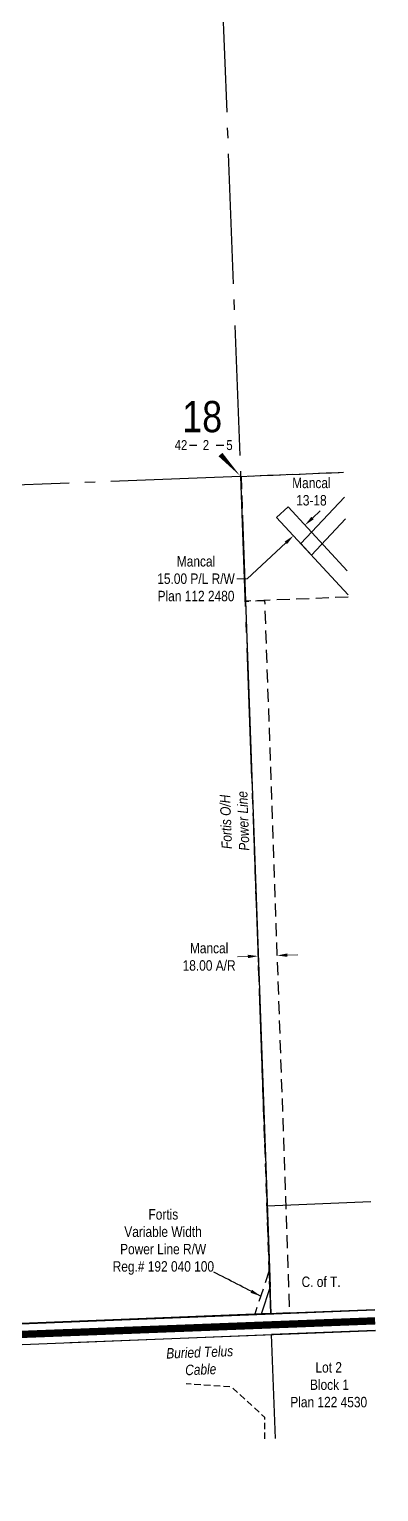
# Model space of a CAD drawing. Extents: x 670596 to 687743, y 5824540 to 5836613.
# Drawn here: x 684087 to 684423, y 5832268 to 5833673 of the extents above; entities that cross this region are included whole.
import ezdxf
from ezdxf.enums import TextEntityAlignment as Align

# ---------------------------------------------------------------- set-up
doc = ezdxf.new("R2010")
doc.units = 0
doc.header["$LTSCALE"] = 5
doc.header["$PDSIZE"] = 0.5
for name, pattern in [('foc-ACCESSROAD', [3.75, 2.5, -1.25]), ('foc-FLOWLINE', [3.75, 2.5, -1.25]), ('foc-QUARTERLINE', [33, 25, -3, 2, -3]), ('UG_PIPE', [1.875, 1.25, -0.625])]:
    doc.linetypes.add(name, pattern=pattern)
doc.layers.get('Defpoints').update_dxf_attribs({"color": 9})
for name, color, linetype in [('10', 1, 'Continuous'), ('9', 3, 'Continuous'), ('AS-PIPE-UG', 44, 'UG_PIPE'), ('AS-POWER', 104, 'foc-POWER'), ('AS-POWER-T', 104, 'Continuous'), ('AS-ROADS', 254, 'Continuous'), ('AS-TELEPHONE', 224, 'foc-TEL'), ('AS-TELEPHONE-T', 224, 'Continuous'), ('F-AR', 190, 'foc-ACCESSROAD'), ('F-EZE', 190, 'foc-FLOWLINE'), ('F-RW', 190, 'Continuous'), ('F-WS', 190, 'foc-ACCESSROAD'), ('L-QSEC', 8, 'foc-QUARTERLINE'), ('L-SEC', 7, 'Continuous'), ('L-SECLBL', 7, 'Continuous'), ('L-TITLEDB', 4, 'Continuous'), ('L-TITLEDB-T', 4, 'Continuous')]:
    doc.layers.add(name, color=color, linetype=linetype)
for name, color, linetype, lineweight in [('F-AR-T', 190, 'Continuous', 9), ('F-EZE-T', 190, 'Continuous', 9), ('F-RW-T', 190, 'Continuous', 9), ('F-WS-T', 190, 'Continuous', 9)]:
    doc.layers.add(name, color=color, linetype=linetype, lineweight=lineweight)
doc.styles.add('175L', font='ARIALN.TTF', dxfattribs={"height": 20})
doc.styles.add('80CG', font='ARIALN.TTF', dxfattribs={"height": 10})
doc.styles.add('80L', font='ARIALN.TTF', dxfattribs={"height": 10})
doc.styles.add('foc-LtypeFont', font='ARIALN.TTF', dxfattribs={"height": 7.35})
doc.styles.add('SIMPLEX', font='ARIALN.TTF')
doc.linetypes.add('foc-POWER', pattern='A,6,-1,["P",foc-LtypeFont,S=0.2,R=0,X=-0.625,Y=-0.75],-1.24,4', length=12.24)
doc.linetypes.add('foc-POWER-NOLINE', pattern='A,0,-4,["P",foc-LtypeFont,S=0.2,R=0,X=-0.625,Y=-0.75],-8.24', length=12.24)
doc.linetypes.add('foc-TEL', pattern='A,2,-1,["T",foc-LtypeFont,S=0.2,R=0,X=-0.425,Y=-0.75],-1.24,8', length=12.24)
doc.linetypes.add('foc-TEL-NOLINE', pattern='A,0,-2,["T",foc-LtypeFont,S=0.2,R=0,X=-0.425,Y=-0.75],-10.24', length=12.24)
doc.dimstyles.new('Compass 5 000', dxfattribs={"dimscale": 5, "dimtxt": 9, "dimasz": 2, "dimexe": 0.2, "dimexo": 0.0625, "dimgap": 0.5, "dimtad": 0, "dimtih": 1, "dimtoh": 1, "dimzin": 0, "dimdsep": 46, "dimtxsty": '80CG', "dimcen": 0.1, "dimse1": 1, "dimse2": 1, "dimclrd": 256, "dimclrt": 256, "dimaunit": 1, "dimadec": 4, "dimazin": 0, "dimtfac": 0.06, "dimtofl": 0, "dimtmove": 0, "dimatfit": 1, "dimfxl": 0.2, "dimtolj": 1, "dimtzin": 0, "dimlwd": -1, "dimarcsym": 0})

# ---------------------------------------------------------------- blocks, each defined once
blk = doc.blocks.new('L-SECLBL')
at = {"layer": '9', "color": 7}
for p, q in [((-5.1, -27.8), (-12.3, -27.8)), ((20.7, -27.8), (13.5, -27.8))]:
    blk.add_line(p, q, dxfattribs=at)
at = {"layer": '10', "color": 2, "style": 'SIMPLEX'}
blk.add_attdef('SEC', text='', height=30, dxfattribs=at).set_placement((0, 0), align=Align.MIDDLE)
at = {"layer": '10', "color": 5, "style": '80L'}
blk.add_attdef('TWP', text='', height=9.5, dxfattribs=at).set_placement((-14.4, -27.4), align=Align.MIDDLE_RIGHT)
blk.add_attdef('RGE', text='', height=9.5, dxfattribs=at).set_placement((3.6, -27.4), align=Align.MIDDLE_CENTER)
blk.add_attdef('MER', text='', height=9.5, dxfattribs=at).set_placement((23.2, -27.4), align=Align.MIDDLE_LEFT)
blk = doc.blocks.new('*D410')
at = {"layer": 'Defpoints', "color": 0, "transparency": 16777216}
for p in [(684307.1, 5832783.1), (684307.1, 5832782.7), (684325, 5832783.7)]:
    blk.add_point(p, dxfattribs=at)
at = {"layer": 'F-AR-T', "transparency": 16777216}
for p, q in [((684335, 5832783.7), (684345, 5832784)), ((684297.1, 5832782.3), (684287.1, 5832782))]:
    blk.add_line(p, q, dxfattribs=at)
for points in [[(684297, 5832784), (684297.1, 5832780.7), (684307.1, 5832782.7)], [(684335, 5832785.3), (684335.1, 5832782), (684325.1, 5832783.3)]]:
    blk.add_solid(points, dxfattribs=at)
at = {"layer": 'F-AR-T', "transparency": 16777216, "insert": (684259.8, 5832782), "char_height": 10, "attachment_point": 5, "style": '80CG'}
blk.add_mtext('\\A1;Mancal\\P18.00 A/R', dxfattribs=at)
blk = doc.blocks.new('*D439')
at = {"layer": 'Defpoints', "color": 0, "transparency": 16777216}
for p in [(684340.9, 5833186.4), (684375.1, 5833171.5), (684364.1, 5833161.3)]:
    blk.add_point(p, dxfattribs=at)
at = {"layer": 'F-RW-T', "transparency": 16777216}
for p, q in [((684359.2, 5833203.4), (684366.5, 5833210.2)), ((684333.5, 5833179.6), (684296.3, 5833145.1)), ((684296.3, 5833145.1), (684286.3, 5833145.1))]:
    blk.add_line(p, q, dxfattribs=at)
for points in [[(684358.1, 5833204.6), (684360.3, 5833202.2), (684351.9, 5833196.6)], [(684332.4, 5833180.8), (684334.7, 5833178.4), (684340.9, 5833186.4)]]:
    blk.add_solid(points, dxfattribs=at)
at = {"layer": 'F-RW-T', "transparency": 16777216, "insert": (684247.2, 5833145.1), "char_height": 10, "attachment_point": 5, "style": '80CG'}
blk.add_mtext('\\A1;Mancal\\P15.00 P/L R/W\\PPlan 112 2480', dxfattribs=at)

msp = doc.modelspace()

# ---------------------------------------------------------------- linework, layer by layer
at = {"layer": 'AS-PIPE-UG', "flags": 128}
msp.add_lwpolyline([(684313.373, 5832319.021), (684313.389, 5832339.733), (684281.354, 5832368.982), (684237.699, 5832371.888)], dxfattribs=at)
at = {"layer": 'AS-POWER', "flags": 128}
msp.add_lwpolyline([(684310.029, 5832439.081), (684318.837, 5832465.384), (684292.215, 5833203.952)], dxfattribs=at)
at = {"layer": 'AS-POWER', "linetype": 'foc-POWER-NOLINE', "flags": 128}
for points in [[(683387.891, 5832402.588), (683519.391, 5832407.382), (684419.01, 5832442.98)], [(684319.831, 5832419.348), (684419.743, 5832423.249)]]:
    msp.add_lwpolyline(points, dxfattribs=at)
at = {"layer": 'AS-ROADS', "const_width": 6.999, "flags": 128}
msp.add_lwpolyline([(684419.401, 5832432.438), (683511.05, 5832397.649), (682681.79, 5832364.991), (681881.991, 5832336.216), (680148.64, 5832271.82)], dxfattribs=at)
at = {"layer": 'AS-TELEPHONE', "linetype": 'foc-TEL-NOLINE', "flags": 128}
msp.add_lwpolyline([(684125.966, 5832411.574), (684419.748, 5832423.095)], dxfattribs=at)
at = {"layer": 'F-AR', "flags": 128}
msp.add_lwpolyline([(684319.104, 5832439.445), (684295.113, 5833123.548), (684313.097, 5833124.26), (684337.088, 5832440.142)], close=True, dxfattribs=at)
at = {"layer": 'F-EZE', "flags": 128}
msp.add_lwpolyline([(684317.656, 5832480.748), (684303.617, 5832438.824), (684319.104, 5832439.445)], close=True, dxfattribs=at)
at = {"layer": 'F-RW', "flags": 128}
for points in [[(684390.799, 5833202.524), (684358.073, 5833167.815), (684347.856, 5833178.845), (684390.017, 5833223.567)], [(684393.509, 5833129.559), (684324.685, 5833203.869), (684335.688, 5833214.062), (684392.655, 5833152.558)]]:
    msp.add_lwpolyline(points, dxfattribs=at)
at = {"layer": 'F-WS', "flags": 128}
for points in [[(684290.089, 5833243.428), (684389.134, 5833247.348)], [(684393.587, 5833127.445), (684295.113, 5833123.548), (684290.791, 5833243.456), (684389.134, 5833247.348)]]:
    msp.add_lwpolyline(points, dxfattribs=at)
at = {"layer": 'L-QSEC', "flags": 128}
for points in [[(684259.349, 5834047.752), (684290.089, 5833243.428)], [(684290.089, 5833243.428), (683489.869, 5833212.1)], [(684290.089, 5833243.428), (684319.104, 5832439.445)]]:
    msp.add_lwpolyline(points, dxfattribs=at)
at = {"layer": 'L-SEC', "flags": 128}
for points in [[(684319.104, 5832439.445), (683519.391, 5832407.382)], [(684319.104, 5832439.445), (684418.997, 5832443.314)], [(683520.575, 5832387.296), (684319.831, 5832419.348)], [(684419.743, 5832423.253), (684319.831, 5832419.348)]]:
    msp.add_lwpolyline(points, dxfattribs=at)
at = {"layer": 'L-SECLBL', "flags": 128}
msp.add_lwpolyline([(684290.089, 5833243.428, 0, 4.999, 0), (684270.696, 5833264.387, 0, 0, 0)], format="xyseb", dxfattribs=at)
at = {"layer": 'L-TITLEDB', "flags": 128}
for points in [[(684415.16, 5832546.636), (684315.172, 5832542.698), (684319.104, 5832439.445), (684418.997, 5832443.314)], [(684323.625, 5832319.432), (684319.831, 5832419.348)]]:
    msp.add_lwpolyline(points, dxfattribs=at)

# ---------------------------------------------------------------- block references
at = {"layer": 'L-SECLBL', "xscale": 0.999876, "yscale": 0.999876, "zscale": 0.999876}
msp.add_blockref('L-SECLBL', (684253.183, 5833300.85), dxfattribs=at).add_auto_attribs({'SEC': '18', 'TWP': '42', 'RGE': '2', 'MER': '5'})

# ---------------------------------------------------------------- texts
at = {"layer": 'AS-POWER-T', "insert": (684271.96, 5832882.816), "char_height": 9.99876, "attachment_point": 1, "rotation": 92.064413, "style": '175L'}
msp.add_mtext_dynamic_manual_height_columns('\\pi2.5566;{\\fArial Narrow|b0|i1|c0|p34;Fortis O/H\\P\\pi0.32976;Power Line}', width=57.1191, gutter_width=100, heights=[0], dxfattribs=at)
at = {"layer": 'AS-TELEPHONE-T', "insert": (684218.727, 5832406.159), "char_height": 9.99876, "attachment_point": 1, "rotation": 2.148766, "style": '175L'}
msp.add_mtext_dynamic_manual_height_columns('\\pi-0.3244;{\\fArial Narrow|b0|i1|c0|p34;Buried Telus \\P\\pi17.266;Cable}', width=63.12909, gutter_width=100, heights=[0], dxfattribs=at)
at = {"layer": 'F-EZE-T', "insert": (684166.606, 5832539.72), "char_height": 9.99876, "attachment_point": 1, "style": '175L'}
msp.add_mtext_dynamic_manual_height_columns('\\pi34.881,t244.86;Fortis\\P\\pi11.678,t221.65;Variable Width\\P\\pi7.6165,t217.59;Power Line R/W\\P\\pi0.49593,t210.47;Reg.# 192 040 100', width=96.99632, gutter_width=100, heights=[0], dxfattribs=at)
at = {"layer": 'F-WS-T', "insert": (684335.957, 5833242.127), "char_height": 9.99876, "attachment_point": 1, "style": '175L'}
msp.add_mtext_dynamic_manual_height_columns('\\pi3.7112;Mancal\\P\\pi7.5579;13-18', width=42.66358, gutter_width=100, heights=[0], dxfattribs=at)

# ---------------------------------------------------------------- dimensions: what is measured, and where the dimension line sits
at = {"layer": 'F-AR-T'}
dim = msp.add_aligned_dim(p1=(684325.039, 5832783.727), p2=(684307.052, 5832783.097), distance=0.424, text='Mancal\\P18.00 A/R', dimstyle='Compass 5 000', dxfattribs=at)
dim.commit()
dim.dimension.update_dxf_attribs({"geometry": '*D410', "text_midpoint": (684259.798, 5832781.972)})
at = {"layer": 'F-RW-T'}
dim = msp.add_linear_dim(base=(684340.859, 5833186.405), p1=(684375.076, 5833171.537), p2=(684364.07, 5833161.344), angle=222.804999, text='Mancal\\P15.00 P/L R/W\\PPlan 112 2480', dimstyle='Compass 5 000', dxfattribs=at)
dim.commit()
dim.dimension.update_dxf_attribs({"geometry": '*D439', "text_midpoint": (684247.179, 5833145.104), "dimtype": 161})

# ---------------------------------------------------------------- leaders
at = {"layer": 'F-EZE-T', "path_type": 1}
msp.add_leader([(684309.238, 5832456.256), (684264.216, 5832479.234)], dimstyle='Compass 5 000', override={"dimgap": 0.5, "dimtad": 0}, dxfattribs=at)

# ---------------------------------------------------------------- next in the draw order: texts
at = {"layer": 'L-TITLEDB-T', "char_height": 10, "attachment_point": 1, "style": '175L', "bg_fill": 3, "box_fill_scale": 1.2, "bg_fill_color": 256, "bg_fill_transparency": 0}
for s, width, insert in [('\\pi0.32513;C. of T.', 36.68709, (684348.35, 5832474.953)), ('\\pi24.695;Lot 2\\P\\pi19.422;Block 1\\P\\pi0.5002;Plan 122 4530', 73.44925, (684337.322, 5832392.763))]:
    msp.add_mtext_dynamic_manual_height_columns(s, width=width, gutter_width=100, heights=[0], dxfattribs=dict(at, insert=insert))

doc.saveas('drawing.dxf')
